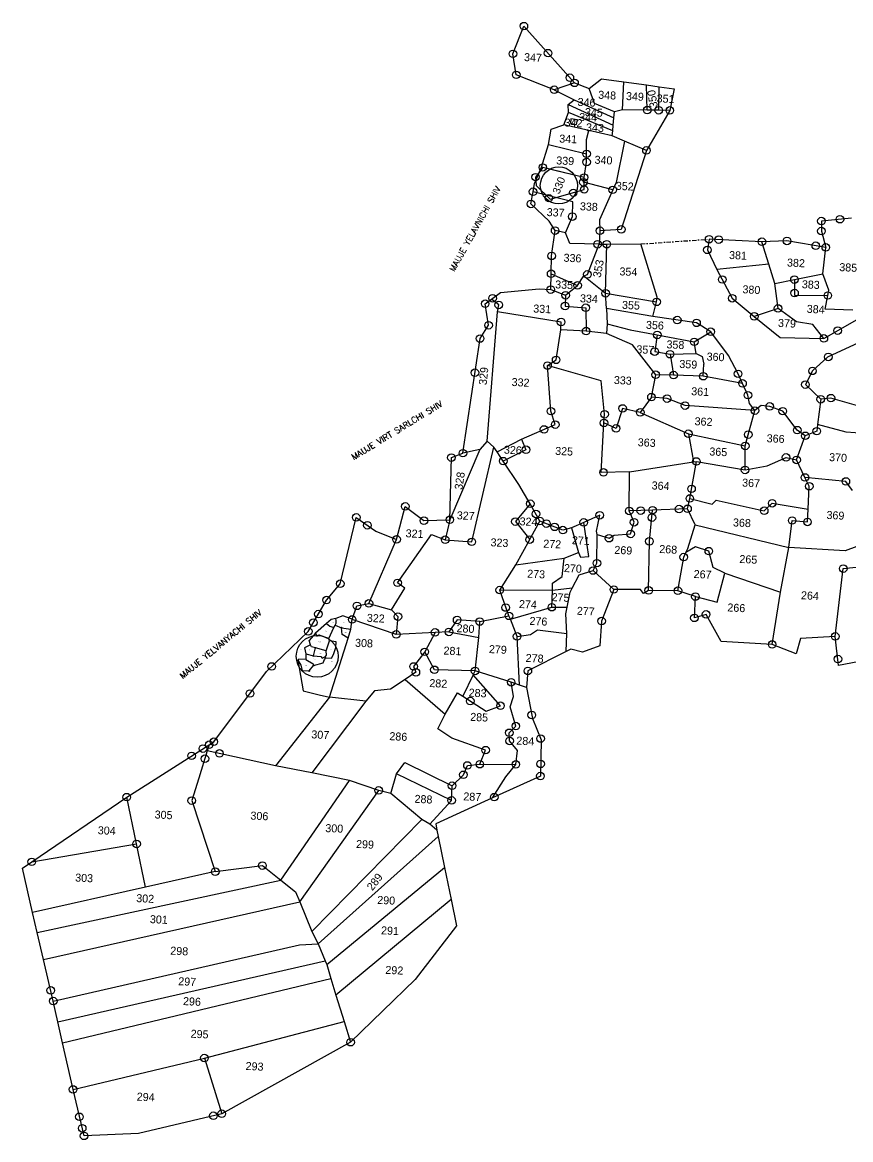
# Model space of a CAD drawing. Header units: metres. Extents: x 279097 to 281627, y 2076079 to 2079019.
# Drawn here: x 279097 to 280075, y 2077430 to 2078750 of the extents above; entities that cross this region are included whole.
import ezdxf
from ezdxf.enums import TextEntityAlignment as Align

# ---------------------------------------------------------------- set-up
doc = ezdxf.new("R2010")
doc.units = ezdxf.units.M
doc.linetypes.add('DASHDOT', pattern=[1, 0.5, -0.25, 0, -0.25])
for name, color, linetype in [('OFF', 1, 'Continuous'), ('POLY_PARCEL', 6, 'Continuous'), ('POLY_WATER', 4, 'Continuous'), ('TEXT_MAPOUT', 7, 'Continuous'), ('TEXT_PARCEL', 7, 'Continuous'), ('V_BOUND_LINE', 7, 'Continuous'), ('V_BOUND_STREAM_LINE', 7, 'DASHDOT')]:
    doc.layers.add(name, color=color, linetype=linetype)
doc.styles.get("Standard").update_dxf_attribs({"font": 'simplex.shx'})
doc.styles.add('TEXT_MAP', font='')
doc.styles.get('TEXT_MAP').set_extended_font_data('Kruti Dev 050')

msp = doc.modelspace()

# ---------------------------------------------------------------- linework, layer by layer
for centre, radius in [((279689.1, 2078745.3), 4.47), ((279676.2, 2078712.6), 4.47), ((279717.6, 2078713.4), 4.47), ((279680.1, 2078687.8), 4.47), ((279743.4, 2078684.4), 4.47), ((279748.9, 2078678.3), 4.47), ((279724.9, 2078670.2), 4.47), ((279834.7, 2078646.1), 4.47), ((279848.3, 2078645.9), 4.47), ((279861.4, 2078645.8), 4.47), ((279833.8, 2078598.5), 4.47), ((279763.1, 2078594.5), 4.47), ((279763.1, 2078584.8), 4.47), ((279711.5, 2078578.5), 4.29), ((279702.8, 2078567.1), 4.29), ((279759.3, 2078560.9), 4.47), ((279760.3, 2078566.7), 4.29), ((279699.9, 2078549.8), 4.47), ((279747.4, 2078548.6), 4.29), ((279760.4, 2078552.4), 4.29), ((279794, 2078552), 4.47), ((279697.4, 2078535.3), 4.47), ((279718.7, 2078542.1), 4.29), ((279746.3, 2078520.4), 4.47), ((280062.2, 2078517.3), 4.47), ((279726, 2078503.9), 4.47), ((279778.8, 2078503.7), 4.47), ((279804.1, 2078505.3), 4.47), ((280040.3, 2078515.1), 4.47), ((280040.3, 2078503.3), 4.47), ((279907.8, 2078493.7), 4.47), ((279919.1, 2078493.2), 4.47), ((279970.1, 2078490.7), 4.47), ((279999.7, 2078491.6), 4.47), ((279776.1, 2078487.7), 4.47), ((279787, 2078487.8), 4.47), ((279905.8, 2078481.1), 4.47), ((280033.7, 2078486), 4.47), ((280045.5, 2078484), 4.47), ((279721.9, 2078474), 4.47), ((279721.3, 2078452.9), 4.47), ((279764.1, 2078452.1), 4.47), ((279752.5, 2078439.1), 4.47), ((279923.3, 2078446.1), 4.47), ((280008.5, 2078446), 4.47), ((279652.2, 2078423.9), 4.47), ((279720.8, 2078434.2), 4.47), ((279738.3, 2078427.5), 4.47), ((279785.6, 2078429.8), 4.47), ((279935, 2078423.9), 4.47), ((280008.6, 2078430.1), 4.47), ((280047.9, 2078427.2), 4.47), ((279643.4, 2078417.5), 4.47), ((279659.4, 2078416.1), 4.47), ((279737.7, 2078414.8), 4.47), ((279762.2, 2078412.7), 4.47), ((279845.8, 2078419.7), 4.47), ((279989.2, 2078411.9), 4.47), ((279870.2, 2078398.2), 4.47), ((279961.1, 2078402.6), 4.47), ((279647.4, 2078392.1), 4.47), ((279733, 2078395.9), 4.47), ((279762.6, 2078385.2), 4.47), ((279892.9, 2078394.9), 4.47), ((279909.7, 2078384.4), 4.47), ((280059.6, 2078385.8), 4.47), ((279637.4, 2078376.4), 4.47), ((279846.6, 2078380.6), 4.47), ((279890.3, 2078372.5), 4.47), ((280043.2, 2078376.5), 4.47), ((279843.5, 2078360.9), 4.47), ((279861.6, 2078357.9), 4.47), ((279727.2, 2078351.2), 4.47), ((280048.5, 2078354.7), 4.47), ((279631.3, 2078336), 4.47), ((279717, 2078344.4), 4.47), ((279844.7, 2078333.7), 4.47), ((279865.8, 2078333.3), 4.47), ((279900.8, 2078331.9), 4.47), ((279942, 2078334.7), 4.47), ((280029.8, 2078338.2), 4.47), ((279947.2, 2078323.4), 4.47), ((280021.4, 2078322), 4.47), ((279839.7, 2078307.2), 4.47), ((279858.2, 2078305.4), 4.47), ((279953.6, 2078309.5), 4.47), ((280051.5, 2078306), 4.47), ((279805.7, 2078293.8), 4.47), ((279879.4, 2078297.2), 4.47), ((279979.4, 2078296.3), 4.47), ((280039.5, 2078304.6), 4.47), ((279721, 2078290.6), 4.47), ((279784.4, 2078286.9), 4.47), ((279826.5, 2078289.2), 4.47), ((279961.8, 2078291.3), 4.47), ((279994.7, 2078290.6), 4.47), ((279712.9, 2078269), 4.47), ((279726.1, 2078274.7), 4.47), ((279783.6, 2078276.7), 4.47), ((279797.9, 2078270.2), 4.47), ((280011.8, 2078268.2), 4.47), ((280034.8, 2078267), 4.47), ((279883.3, 2078264), 4.47), ((279954, 2078262.9), 4.47), ((280021.3, 2078261.5), 4.47), ((279617.1, 2078241), 4.47), ((279691.6, 2078245.1), 4.47), ((279950.4, 2078249.6), 4.47), ((279603.6, 2078235.8), 4.47), ((279664.8, 2078231.6), 4.47), ((279892.7, 2078231.2), 4.47), ((279998.6, 2078236), 4.47), ((280011, 2078233), 4.47), ((279783.1, 2078218.3), 4.47), ((279950.2, 2078221.2), 4.47), ((280020.9, 2078212.3), 4.47), ((280026, 2078202), 4.47), ((280069.2, 2078207.6), 4.47), ((279885, 2078187.5), 4.47), ((279887, 2078198.9), 4.47), ((279549.1, 2078178.1), 4.47), ((279696.7, 2078181.3), 4.47), ((279827, 2078173.2), 4.47), ((279841.1, 2078173.7), 4.47), ((279872.3, 2078175), 4.47), ((279882.3, 2078175.3), 4.47), ((279982.2, 2078181.9), 4.47), ((279491.2, 2078165.2), 4.47), ((279571.1, 2078161.3), 4.47), ((279601.7, 2078162.4), 4.47), ((279679.1, 2078160.2), 4.47), ((279703.3, 2078169.2), 4.47), ((279707.9, 2078160.9), 4.47), ((279778.7, 2078167.7), 4.47), ((279813.5, 2078172.8), 4.47), ((279840.2, 2078164.9), 4.47), ((279972.8, 2078173), 4.47), ((280005.8, 2078161.5), 4.47), ((279504.4, 2078155.9), 4.47), ((279715.7, 2078157.8), 4.47), ((279725.4, 2078154), 4.47), ((279735.1, 2078150.2), 4.47), ((279759.7, 2078159.2), 4.47), ((279819.2, 2078159.4), 4.47), ((280023.9, 2078159.8), 4.47), ((279538.9, 2078139.2), 4.47), ((279596.2, 2078138.8), 4.47), ((279627.5, 2078136.3), 4.47), ((279696, 2078139), 4.47), ((279789.6, 2078140.6), 4.47), ((279815.1, 2078145.6), 4.47), ((279837.3, 2078136.9), 4.47), ((279907.4, 2078125.3), 4.47), ((279775.4, 2078111.1), 4.47), ((279877.8, 2078118.3), 4.47), ((279770.8, 2078102.4), 4.47), ((280066.1, 2078104.7), 4.47), ((279472.4, 2078086.8), 4.47), ((279540, 2078087.9), 4.47), ((279660.6, 2078079.3), 4.47), ((279795.3, 2078080), 4.47), ((279836.4, 2078078.9), 4.47), ((279870.9, 2078078.5), 4.47), ((279891.6, 2078071.7), 4.47), ((279456.1, 2078067.5), 4.47), ((279492.1, 2078060.7), 4.47), ((279506.2, 2078063.6), 4.47), ((279667.6, 2078058.7), 4.47), ((279722.1, 2078059.1), 4.47), ((279446.5, 2078051), 4.47), ((279486.4, 2078044.6), 4.47), ((279540.4, 2078048), 4.47), ((279610.3, 2078044), 4.47), ((279637, 2078042.2), 4.47), ((279671.5, 2078048.9), 4.47), ((279780.8, 2078042.7), 4.47), ((279890.4, 2078046.5), 4.47), ((279904.1, 2078050.6), 4.47), ((279434.6, 2078030.5), 4.47), ((279440.6, 2078040.9), 4.47), ((279473.7, 2078034.9), 0.468), ((279584.2, 2078029.3), 4.47), ((279600.6, 2078029.9), 4.47), ((279443.3, 2078028.3), 0.468), ((279444.9, 2078025.3), 0.468), ((279447.5, 2078026.1), 0.468), ((279538.4, 2078027), 4.47), ((279681, 2078024.6), 4.47), ((279982.2, 2078015.1), 4.47), ((280056.7, 2078024.6), 4.47), ((279443.1, 2078011.2), 0.468), ((279572.1, 2078006.4), 4.47), ((279391.5, 2077989.1), 4.47), ((279440.6, 2078001.5), 0.468), ((279558.9, 2077989.1), 4.47), ((280059.8, 2077997.9), 4.47), ((279427.2, 2077984.3), 0.468), ((279435.6, 2077983.8), 0.468), ((279440.9, 2077990.3), 0.468), ((279561.6, 2077982.2), 4.47), ((279583.5, 2077985.2), 4.47), ((279631.5, 2077983.8), 4.47), ((279693.8, 2077983.9), 4.47), ((279674.1, 2077970.4), 4.47), ((279365.8, 2077957.2), 4.47), ((279625.8, 2077948.3), 4.47), ((279661.5, 2077942.7), 4.47), ((279698.4, 2077931.8), 4.47), ((279671.9, 2077910.8), 4.47), ((279679.6, 2077918.7), 4.47), ((279317.6, 2077896.7), 4.47), ((279323.1, 2077900.2), 4.47), ((279672.3, 2077901.2), 4.47), ((279708.8, 2077904), 4.47), ((279296.9, 2077883.6), 4.47), ((279310.3, 2077892.1), 4.47), ((279329.8, 2077886.4), 4.47), ((279643.9, 2077890.3), 4.47), ((279312.6, 2077880.2), 4.47), ((279622.5, 2077872.2), 4.47), ((279637.1, 2077873.7), 4.47), ((279679.6, 2077873.5), 4.47), ((279708.9, 2077874.1), 4.47), ((279617.7, 2077861.2), 4.47), ((279708.6, 2077859.7), 4.47), ((279604.3, 2077848.3), 4.47), ((279220.3, 2077834.8), 4.47), ((279297, 2077830.7), 4.47), ((279517.8, 2077842.8), 4.47), ((279603.8, 2077831), 4.47), ((279654.1, 2077834.8), 4.47), ((279231.9, 2077779.6), 4.47), ((279108.1, 2077758.4), 4.47), ((279380.4, 2077753.9), 4.47), ((279324.8, 2077746.8), 4.47), ((279130.6, 2077606.6), 4.47), ((279133.6, 2077594), 4.47), ((279484.6, 2077545.4), 4.47), ((279312, 2077526.7), 4.47), ((279157, 2077489.6), 4.47), ((279332.4, 2077460.9), 4.47), ((279164.4, 2077457.3), 4.47), ((279322.6, 2077458.6), 4.47), ((279167.7, 2077443.8), 4.47), ((279169.9, 2077434.8), 4.47)]:
    msp.add_circle(centre, radius)
at = {"ltscale": 10}
for centre, radius in [((279730.4, 2078557.2), 21.9), ((279445.1, 2078001.1), 24.7)]:
    msp.add_circle(centre, radius, dxfattribs=at)
at = {"layer": 'OFF'}
msp.add_line((279601.7, 2078162.4), (279596.2, 2078138.8), dxfattribs=at)
at = {"layer": 'POLY_PARCEL'}
for p, q in [((279805.5, 2078646.3), (279807.1, 2078679.5)), ((279748.9, 2078678.3), (279724.9, 2078670.2)), ((279724.9, 2078670.2), (279724.9, 2078670.2)), ((279748.9, 2078678.3), (279748.9, 2078678.3)), ((279772.4, 2078653.9), (279766, 2078671.8)), ((279834.7, 2078646.1), (279833.7, 2078675.8)), ((279848.3, 2078645.9), (279848.8, 2078673.8)), ((279741.4, 2078652.9), (279794.6, 2078628.2)), ((279748.5, 2078658.4), (279795.4, 2078637)), ((279796.1, 2078644.2), (279772.4, 2078653.9)), ((279794, 2078621.8), (279741.6, 2078643.3)), ((279795.4, 2078637), (279796.1, 2078644.2)), ((279805.5, 2078646.3), (279796.1, 2078644.2)), ((279834.7, 2078646.1), (279805.5, 2078646.3)), ((279848.3, 2078645.9), (279834.7, 2078646.1)), ((279861.4, 2078645.8), (279848.3, 2078645.9)), ((279765.8, 2078622.1), (279736.1, 2078628.7)), ((279744.7, 2078635.9), (279744, 2078630.8)), ((279744, 2078630.8), (279751.1, 2078629.2)), ((279752.4, 2078634.5), (279744.7, 2078635.9)), ((279751.1, 2078629.2), (279752.4, 2078634.5)), ((279794, 2078621.8), (279794.6, 2078628.2)), ((279794.6, 2078628.2), (279795.4, 2078637)), ((279763.1, 2078611.5), (279765.8, 2078622.1)), ((279793.4, 2078615.9), (279765.8, 2078622.1)), ((279793.4, 2078615.9), (279794, 2078621.8)), ((279808, 2078609.6), (279793.4, 2078615.9)), ((279718.3, 2078605.5), (279763.1, 2078594.5)), ((279763.1, 2078594.5), (279763.1, 2078611.5)), ((279808, 2078609.6), (279797.9, 2078560.7)), ((279833.8, 2078598.5), (279808, 2078609.6)), ((279763.1, 2078584.8), (279763.1, 2078594.5)), ((279711.5, 2078578.5), (279702.8, 2078567.1)), ((279760.3, 2078566.7), (279710, 2078578.8)), ((279727.3, 2078574.4), (279711.5, 2078578.5)), ((279760.3, 2078566.7), (279727.3, 2078574.4)), ((279760.3, 2078566.7), (279763.1, 2078584.8)), ((279702.8, 2078567.1), (279703.7, 2078557.2)), ((279759.3, 2078560.9), (279760.3, 2078566.7)), ((279794, 2078552), (279759.3, 2078560.9)), ((279760.4, 2078552.4), (279760.3, 2078566.7)), ((279797.9, 2078560.7), (279794, 2078552)), ((279746.7, 2078537.8), (279699.9, 2078549.8)), ((279703.7, 2078557.2), (279720, 2078540.8)), ((279720, 2078540.8), (279760.4, 2078552.4)), ((279794, 2078552), (279778.3, 2078516.4)), ((279746.3, 2078520.4), (279746.7, 2078537.8)), ((279738.2, 2078501.3), (279746.3, 2078520.4)), ((279778.3, 2078516.4), (279778.8, 2078503.7)), ((279738.2, 2078501.3), (279726, 2078503.9)), ((279743.5, 2078488.8), (279738.2, 2078501.3)), ((279778, 2078487.7), (279743.5, 2078488.8)), ((279764.1, 2078452.1), (279778, 2078487.7)), ((279785.6, 2078429.8), (279787, 2078487.8)), ((279978.3, 2078464.1), (279970.1, 2078490.7)), ((280042.1, 2078452.8), (280045.5, 2078484)), ((279978.3, 2078464.1), (279917, 2078458.1)), ((279985.4, 2078441.3), (279978.3, 2078464.1)), ((279721.3, 2078452.9), (279752.5, 2078439.1)), ((279752.5, 2078439.1), (279759.8, 2078450.3)), ((279759.8, 2078450.3), (279764.1, 2078452.1)), ((279759.8, 2078450.3), (279785.6, 2078429.8)), ((279985.4, 2078441.3), (280008.5, 2078446)), ((280008.5, 2078446), (280042.1, 2078452.8)), ((280008.5, 2078446), (280008.6, 2078427.5)), ((280049.1, 2078433.4), (280042.1, 2078452.8)), ((279720.8, 2078434.2), (279738.3, 2078427.5)), ((279738.3, 2078427.5), (279752.5, 2078439.1)), ((279785.6, 2078429.8), (279845.8, 2078419.7)), ((279786.7, 2078412), (279785.6, 2078429.8)), ((279989.2, 2078411.9), (279985.4, 2078441.3)), ((280047.9, 2078427.2), (280049.1, 2078433.4)), ((279659.4, 2078416.1), (279650.7, 2078422.8)), ((279658, 2078407.9), (279659.4, 2078416.1)), ((279738.3, 2078427.5), (279737.7, 2078414.8)), ((280008.6, 2078427.5), (280047.9, 2078427.2)), ((280044.8, 2078411), (280047.9, 2078427.2)), ((279645.7, 2078255.2), (279658, 2078407.9)), ((279733, 2078395.9), (279658, 2078407.9)), ((279737.7, 2078414.8), (279762.2, 2078412.7)), ((279762.2, 2078412.7), (279762.6, 2078385.2)), ((279786.7, 2078412), (279787.3, 2078393.8)), ((279841.2, 2078402.4), (279786.7, 2078412)), ((279989.2, 2078411.9), (279961.1, 2078402.6)), ((280011.1, 2078396.3), (279989.2, 2078411.9)), ((280077.4, 2078409.9), (280044.8, 2078411)), ((279732.6, 2078386.5), (279733, 2078395.9)), ((279787.3, 2078393.8), (279786.6, 2078382.3)), ((279787.3, 2078393.8), (279814.5, 2078386.5)), ((280030.2, 2078393), (280011.1, 2078396.3)), ((280043.2, 2078376.5), (280030.2, 2078393)), ((279727.2, 2078351.2), (279732.6, 2078386.5)), ((279762.6, 2078385.2), (279732.6, 2078386.5)), ((279786.6, 2078382.3), (279762.6, 2078385.2)), ((279817.3, 2078368.9), (279786.6, 2078382.3)), ((279814.5, 2078386.5), (279846.6, 2078380.6)), ((279846.6, 2078380.6), (279843.5, 2078360.9)), ((279846.6, 2078380.6), (279890.3, 2078372.5)), ((279890.3, 2078372.5), (279909.7, 2078384.4)), ((279844.7, 2078333.7), (279817.3, 2078368.9)), ((279892.6, 2078358.9), (279890.3, 2078372.5)), ((279717, 2078344.4), (279727.2, 2078351.2)), ((279843.5, 2078360.9), (279861.6, 2078357.9)), ((279861.6, 2078357.9), (279892.6, 2078358.9)), ((279861.6, 2078357.9), (279865.8, 2078333.3)), ((279892.6, 2078358.9), (279899.6, 2078355.2)), ((279899.6, 2078355.2), (279901.7, 2078346.2)), ((279721, 2078290.6), (279717, 2078344.4)), ((279780.3, 2078326.4), (279717, 2078344.4)), ((279900.8, 2078331.9), (279901.7, 2078346.2)), ((279784.4, 2078286.9), (279780.3, 2078326.4)), ((279839.7, 2078307.2), (279844.7, 2078333.7)), ((279865.8, 2078333.3), (279844.7, 2078333.7)), ((279900.8, 2078331.9), (279865.8, 2078333.3)), ((279947.2, 2078323.4), (279900.8, 2078331.9)), ((279839.7, 2078307.2), (279826.5, 2078289.2)), ((279858.2, 2078305.4), (279839.7, 2078307.2)), ((279879.4, 2078297.2), (279858.2, 2078305.4)), ((279961.8, 2078291.3), (279879.4, 2078297.2)), ((280051.5, 2078306), (280039.5, 2078304.6)), ((280084.5, 2078296.4), (280051.5, 2078306)), ((279726.1, 2078274.7), (279721, 2078290.6)), ((279783.6, 2078276.7), (279784.4, 2078286.9)), ((279805.7, 2078293.8), (279797.9, 2078270.2)), ((279826.5, 2078289.2), (279805.7, 2078293.8)), ((279826.5, 2078289.2), (279883.3, 2078264)), ((279950.4, 2078249.6), (279961.8, 2078291.3)), ((279686.3, 2078257.6), (279726.1, 2078274.7)), ((279780.5, 2078218.2), (279783.6, 2078276.7)), ((279797.9, 2078270.2), (279783.6, 2078276.7)), ((280069.5, 2078266), (280035.8, 2078274.8)), ((279657.5, 2078242.6), (279686.3, 2078257.6)), ((279686.3, 2078257.6), (279691.6, 2078245.1)), ((279883.3, 2078264), (279950.4, 2078249.6)), ((279883.3, 2078264), (279889.3, 2078230.7)), ((280011, 2078233), (280021.3, 2078261.5)), ((280101.6, 2078263.6), (280069.5, 2078266)), ((279637.1, 2078245.3), (279601.7, 2078162.4)), ((279637.1, 2078245.3), (279617.1, 2078241)), ((279627.5, 2078136.3), (279653.8, 2078248.2)), ((279645.7, 2078255.2), (279637.1, 2078245.3)), ((279653.8, 2078248.2), (279645.7, 2078255.2)), ((279657.5, 2078242.6), (279653.8, 2078248.2)), ((279691.6, 2078245.1), (279664.8, 2078231.6)), ((279950.2, 2078221.2), (279950.4, 2078249.6)), ((279664.8, 2078231.6), (279657.5, 2078242.6)), ((279683.1, 2078204), (279664.8, 2078231.6)), ((279813.7, 2078218.9), (279889.3, 2078230.7)), ((279885, 2078187.5), (279892.7, 2078231.2)), ((279889.3, 2078230.7), (279892.7, 2078231.2)), ((279892.7, 2078231.2), (279950.2, 2078221.2)), ((279976.3, 2078226), (279998.6, 2078236)), ((279998.6, 2078236), (280011, 2078233)), ((280020.9, 2078212.3), (280011, 2078233)), ((279813.7, 2078218.9), (279780.5, 2078218.2)), ((279813.5, 2078172.8), (279813.7, 2078218.9)), ((279950.2, 2078221.2), (279976.3, 2078226)), ((279696.7, 2078181.3), (279683.1, 2078204)), ((280069.2, 2078207.6), (280020.9, 2078212.3)), ((280026, 2078202), (280020.9, 2078212.3)), ((280076.9, 2078196.9), (280069.2, 2078207.6)), ((280024.7, 2078174.7), (280026, 2078202)), ((279696.7, 2078181.3), (279679.1, 2078160.2)), ((279707.9, 2078160.9), (279696.7, 2078181.3)), ((279882.3, 2078175.3), (279885, 2078187.5)), ((279885, 2078187.5), (279911.4, 2078180.7)), ((279911.4, 2078180.7), (279915.9, 2078185.6)), ((279915.9, 2078185.6), (279972.8, 2078173)), ((279972.8, 2078173), (279982.2, 2078181.9)), ((279982.2, 2078181.9), (280024.7, 2078174.7)), ((279778.7, 2078167.7), (279759.7, 2078159.2)), ((279774.9, 2078148.9), (279778.7, 2078167.7)), ((279841.1, 2078173.7), (279813.5, 2078172.8)), ((279819.2, 2078159.4), (279813.5, 2078172.8)), ((279837.3, 2078136.9), (279841.1, 2078173.7)), ((279882.3, 2078175.3), (279841.1, 2078173.7)), ((279891.3, 2078156.2), (279882.3, 2078175.3)), ((280023.9, 2078159.8), (280024.7, 2078174.7)), ((279679.1, 2078160.2), (279696, 2078139)), ((279697.4, 2078141.4), (279707.9, 2078160.9)), ((279735.1, 2078150.2), (279707.9, 2078160.9)), ((279745.5, 2078152.9), (279735.1, 2078150.2)), ((279759.7, 2078159.2), (279745.5, 2078152.9)), ((279745.5, 2078152.9), (279753.7, 2078123.9)), ((279765.9, 2078119), (279759.7, 2078159.2)), ((279815.1, 2078145.6), (279819.2, 2078159.4)), ((279882.5, 2078128.3), (279891.3, 2078156.2)), ((279891.3, 2078156.2), (280001.9, 2078129.7)), ((280001.9, 2078129.7), (280005.8, 2078161.5)), ((280005.8, 2078161.5), (280023.9, 2078159.8)), ((279506.2, 2078063.6), (279538.9, 2078139.2)), ((279540, 2078087.9), (279579.9, 2078145.1)), ((279579.9, 2078145.1), (279596.2, 2078138.8)), ((279596.2, 2078138.8), (279627.5, 2078136.3)), ((279679.5, 2078109), (279696, 2078139)), ((279696, 2078139), (279697.4, 2078141.4)), ((279775.7, 2078144.8), (279774.9, 2078148.9)), ((279775.4, 2078111.1), (279775.7, 2078144.8)), ((279775.7, 2078144.8), (279789.6, 2078140.6)), ((279789.6, 2078140.6), (279795.6, 2078144)), ((279795.6, 2078144), (279815.1, 2078145.6)), ((279836.4, 2078078.9), (279837.3, 2078136.9)), ((279891.6, 2078130.5), (279880.4, 2078123.8)), ((279880.4, 2078123.8), (279882.5, 2078128.3)), ((279907.4, 2078125.3), (279891.6, 2078130.5)), ((279912.6, 2078106), (279907.4, 2078125.3)), ((279991.9, 2078076.7), (280001.9, 2078129.7)), ((280068.5, 2078125.5), (280001.9, 2078129.7)), ((280096, 2078135.8), (280068.5, 2078125.5)), ((279679.5, 2078109), (279736.8, 2078117.1)), ((279734.2, 2078095.2), (279736.8, 2078117.1)), ((279736.8, 2078117.1), (279753.7, 2078123.9)), ((279753.7, 2078123.9), (279755.8, 2078118.1)), ((279755.8, 2078118.1), (279765.9, 2078119)), ((279870.9, 2078078.5), (279877.8, 2078118.3)), ((279877.8, 2078118.3), (279880.4, 2078123.8)), ((279660.6, 2078079.3), (279679.5, 2078109)), ((279754.5, 2078097.5), (279770.8, 2078102.4)), ((279770.8, 2078102.4), (279775.4, 2078111.1)), ((279795.3, 2078080), (279770.8, 2078102.4)), ((279926.3, 2078099.2), (279912.6, 2078106)), ((279917.2, 2078065.1), (279926.3, 2078099.2)), ((279926.3, 2078099.2), (279991.9, 2078076.7)), ((280056.7, 2078024.6), (280066.1, 2078104.7)), ((280066.1, 2078104.7), (280100.3, 2078108.5)), ((279548.6, 2078081.4), (279540, 2078087.9)), ((279722.7, 2078078.8), (279723, 2078087.3)), ((279723, 2078087.3), (279734.2, 2078095.2)), ((279746.1, 2078081.7), (279754.5, 2078097.5)), ((279533, 2078056.1), (279548.6, 2078081.4)), ((279722.7, 2078078.8), (279660.6, 2078079.3)), ((279671.5, 2078048.9), (279660.6, 2078079.3)), ((279722.1, 2078059.1), (279722.7, 2078078.8)), ((279746.1, 2078081.7), (279722.7, 2078078.8)), ((279740.1, 2078059.3), (279743.6, 2078076.9)), ((279743.6, 2078076.9), (279746.1, 2078081.7)), ((279982.2, 2078015.1), (279991.9, 2078076.7)), ((279486.4, 2078044.6), (279492.1, 2078060.7)), ((279492.1, 2078060.7), (279506.2, 2078063.6)), ((279506.2, 2078063.6), (279533, 2078056.1)), ((279673.2, 2078045.1), (279722.1, 2078059.1)), ((279722.1, 2078059.1), (279740.1, 2078059.3)), ((279738.6, 2078051.3), (279740.1, 2078059.3)), ((279891.6, 2078071.7), (279917.2, 2078065.1)), ((279467.1, 2078045.7), (279461.6, 2078044.4)), ((279475.5, 2078048.8), (279467.1, 2078045.7)), ((279467.5, 2078043.4), (279467.1, 2078045.7)), ((279486.4, 2078044.8), (279475.5, 2078048.8)), ((279533, 2078056.1), (279540.4, 2078048)), ((279540.4, 2078048), (279538.4, 2078027)), ((279637, 2078042.2), (279671.5, 2078048.9)), ((279673.2, 2078045.1), (279671.5, 2078048.9)), ((279739.9, 2078028.2), (279738.6, 2078051.3)), ((279456.3, 2078039.7), (279443.3, 2078028.3)), ((279461.6, 2078044.4), (279456.3, 2078039.7)), ((279456.3, 2078039.7), (279460.2, 2078036.6)), ((279458.8, 2078022.2), (279464.8, 2078035.2)), ((279460.2, 2078036.6), (279464.8, 2078035.2)), ((279464.8, 2078035.2), (279466.3, 2078037.9)), ((279466.3, 2078037.9), (279467.5, 2078040.1)), ((279466.3, 2078037.9), (279473.7, 2078034.9)), ((279467.5, 2078040.1), (279467.5, 2078043.4)), ((279473.7, 2078034.9), (279484.9, 2078033.1)), ((279474.7, 2078026.7), (279473.7, 2078034.9)), ((279481.8, 2078022.6), (279484.9, 2078033.1)), ((279484.9, 2078033.1), (279486.4, 2078044.8)), ((279538.4, 2078027), (279486.4, 2078044.6)), ((279610.3, 2078044), (279600.6, 2078029.9)), ((279637, 2078042.2), (279610.3, 2078044)), ((279635.9, 2078023.4), (279637, 2078042.2)), ((279681, 2078024.6), (279673.2, 2078045.1)), ((279443.3, 2078028.3), (279435.7, 2078019.7)), ((279437.3, 2078014.6), (279435.7, 2078019.7)), ((279444.9, 2078025.3), (279443.3, 2078028.3)), ((279447.5, 2078026.1), (279444.9, 2078025.3)), ((279458.8, 2078022.2), (279447.5, 2078026.1)), ((279455.9, 2078007.5), (279459.6, 2078019.5)), ((279459.6, 2078019.5), (279458.8, 2078022.2)), ((279467.5, 2078018.3), (279459.6, 2078019.5)), ((279459.8, 2077952.8), (279481.8, 2078022.6)), ((279481.8, 2078022.6), (279474.7, 2078026.7)), ((279584.2, 2078029.3), (279538.4, 2078027)), ((279584.2, 2078029.3), (279572.1, 2078006.4)), ((279600.6, 2078029.9), (279584.2, 2078029.3)), ((279600.6, 2078029.9), (279635.9, 2078023.4)), ((279631.5, 2077983.8), (279635.9, 2078023.4)), ((279681, 2078024.6), (279696.8, 2078026.9)), ((279684, 2077967), (279681, 2078024.6)), ((279696.8, 2078026.9), (279705.1, 2078032.3)), ((279705.1, 2078032.3), (279739.9, 2078028.2)), ((279739.2, 2078006.7), (279739.9, 2078028.2)), ((279437.3, 2078014.6), (279430.1, 2078011)), ((279430.1, 2078011), (279431.6, 2078004)), ((279438.5, 2078012.5), (279437.3, 2078014.6)), ((279443.1, 2078011.2), (279438.5, 2078012.5)), ((279440.6, 2078001.5), (279443.1, 2078011.2)), ((279455.9, 2078007.5), (279443.1, 2078011.2)), ((279456.2, 2078002.5), (279455.9, 2078007.5)), ((279464.5, 2078003.3), (279467.2, 2078011.4)), ((279467.2, 2078011.4), (279467.5, 2078018.3)), ((279572.1, 2078006.4), (279558.9, 2077989.1)), ((279583.5, 2077985.2), (279572.1, 2078006.4)), ((279423.3, 2077997.7), (279422.2, 2077996.5)), ((279422.2, 2077996.5), (279428.5, 2077960.4)), ((279422.2, 2077996.5), (279426, 2077990.7)), ((279431.6, 2077997.5), (279423.3, 2077997.7)), ((279431.6, 2078004), (279440.6, 2078001.5)), ((279431.6, 2078004), (279431.6, 2077997.5)), ((279431.6, 2077997.5), (279440.3, 2077992.1)), ((279440.6, 2078001.5), (279449.6, 2078000.7)), ((279440.9, 2077990.3), (279452, 2077993.6)), ((279449.6, 2078000.7), (279451, 2077998.8)), ((279451, 2077998.8), (279455, 2078001)), ((279452, 2077993.6), (279453.6, 2077997.5)), ((279453.6, 2077997.5), (279455.4, 2077999.5)), ((279455, 2078001), (279456.2, 2078002.5)), ((279455.4, 2077999.5), (279455, 2078001)), ((279455.4, 2077999.5), (279462.1, 2077999.1)), ((279462.1, 2077999.1), (279464.5, 2078003.3)), ((279426, 2077990.7), (279427.2, 2077984.3)), ((279427.2, 2077984.3), (279435.6, 2077983.8)), ((279435.6, 2077983.8), (279440.9, 2077990.3)), ((279440.3, 2077992.1), (279440.9, 2077990.3)), ((279561.6, 2077982.2), (279549.1, 2077973.8)), ((279558.9, 2077989.1), (279561.6, 2077982.2)), ((279631.5, 2077983.8), (279583.5, 2077985.2)), ((279629.4, 2077979.3), (279631.5, 2077983.8)), ((279674.1, 2077970.4), (279631.5, 2077983.8)), ((279549.1, 2077973.8), (279531.5, 2077962.5)), ((279549.1, 2077973.8), (279596.3, 2077932.8)), ((279629.4, 2077979.3), (279617.1, 2077954)), ((279661.5, 2077942.7), (279629.4, 2077979.3)), ((279676.7, 2077953.5), (279674.1, 2077970.4)), ((279684, 2077967), (279674.1, 2077970.4)), ((279692.3, 2077964.2), (279684, 2077967)), ((279428.5, 2077960.4), (279447.5, 2077955.6)), ((279447.5, 2077955.6), (279459.8, 2077952.8)), ((279512.7, 2077960.2), (279502.5, 2077948)), ((279531.5, 2077962.5), (279512.7, 2077960.2)), ((279596.3, 2077932.8), (279610.7, 2077958.1)), ((279610.7, 2077958.1), (279617.1, 2077954)), ((279617.1, 2077954), (279644.4, 2077936.3)), ((279672.9, 2077941.4), (279676.7, 2077953.5)), ((279459.8, 2077952.8), (279395.8, 2077871.9)), ((279502.5, 2077948), (279438.8, 2077863.5)), ((279502.5, 2077948), (279459.8, 2077952.8)), ((279644.4, 2077936.3), (279661.5, 2077942.7)), ((279679.6, 2077918.7), (279672.9, 2077941.4)), ((279587.6, 2077915.4), (279596.3, 2077932.8)), ((279604, 2077904.6), (279587.6, 2077915.4)), ((279671.9, 2077910.8), (279679.6, 2077918.7)), ((279643.9, 2077890.3), (279604, 2077904.6)), ((279672.3, 2077901.2), (279671.9, 2077910.8)), ((279681.7, 2077890), (279672.3, 2077901.2)), ((279315.4, 2077889.6), (279305.6, 2077857.2)), ((279317.6, 2077896.7), (279315.4, 2077889.6)), ((279395.8, 2077871.9), (279315.4, 2077889.6)), ((279637.1, 2077873.7), (279643.9, 2077890.3)), ((279679.6, 2077873.5), (279681.7, 2077890)), ((279538.8, 2077862.2), (279548.5, 2077875.9)), ((279548.5, 2077875.9), (279604.3, 2077848.3)), ((279438.8, 2077863.5), (279395.8, 2077871.9)), ((279483.2, 2077854.3), (279438.8, 2077863.5)), ((279531.9, 2077839), (279538.8, 2077862.2)), ((279603.8, 2077831), (279538.8, 2077862.2)), ((279604.3, 2077848.3), (279617.7, 2077861.2)), ((279617.7, 2077861.2), (279622.5, 2077872.2)), ((279622.5, 2077872.2), (279637.1, 2077873.7)), ((279637.1, 2077873.7), (279679.6, 2077873.5)), ((279667.9, 2077858.6), (279679.6, 2077873.5)), ((279305.6, 2077857.2), (279297, 2077830.7)), ((279402.2, 2077736.6), (279483.2, 2077854.3)), ((279517.8, 2077842.8), (279483.2, 2077854.3)), ((279603.8, 2077831), (279604.3, 2077848.3)), ((279652.1, 2077833.9), (279667.9, 2077858.6)), ((279231.9, 2077779.6), (279220.3, 2077834.8)), ((279424.6, 2077711.3), (279517.8, 2077842.8)), ((279531.9, 2077839), (279517.8, 2077842.8)), ((279568.5, 2077808.5), (279531.9, 2077839)), ((279531.9, 2077839), (279531.9, 2077839)), ((279297, 2077830.7), (279324.8, 2077746.8)), ((279577.9, 2077802.9), (279603.8, 2077831)), ((279438.7, 2077676), (279568.5, 2077808.5)), ((279577.9, 2077802.9), (279568.5, 2077808.5)), ((279586.4, 2077796), (279577.9, 2077802.9)), ((279446.4, 2077661.5), (279588, 2077788.3)), ((279108.1, 2077758.4), (279231.9, 2077779.6)), ((279242.6, 2077728.3), (279231.9, 2077779.6)), ((279324.8, 2077746.8), (279242.6, 2077728.3)), ((279324.8, 2077746.8), (279380.4, 2077753.9)), ((279380.4, 2077753.9), (279402.2, 2077736.6)), ((279456.6, 2077637.3), (279595.5, 2077751.7)), ((279114.7, 2077675.1), (279402.2, 2077736.6)), ((279402.2, 2077736.6), (279419.5, 2077722.8)), ((279242.6, 2077728.3), (279109.2, 2077698.6)), ((279419.5, 2077722.8), (279424.6, 2077711.3)), ((279122.2, 2077642.9), (279424.6, 2077711.3)), ((279424.6, 2077711.3), (279438.7, 2077676)), ((279603.1, 2077714), (279467.1, 2077600.8)), ((279438.7, 2077676), (279446.4, 2077661.5)), ((279133.6, 2077594), (279424.4, 2077660.3)), ((279424.4, 2077660.3), (279446.4, 2077661.5)), ((279446.4, 2077661.5), (279446.4, 2077661.5)), ((279446.4, 2077661.5), (279454.4, 2077641.4)), ((279139, 2077569.5), (279454.4, 2077641.4)), ((279454.4, 2077641.4), (279456.6, 2077637.3)), ((279456.6, 2077637.3), (279461.4, 2077620.5)), ((279144.5, 2077544.7), (279461.4, 2077620.5)), ((279461.4, 2077620.5), (279467.1, 2077600.8)), ((279467.1, 2077600.8), (279476.9, 2077569.7)), ((279312, 2077526.7), (279476.9, 2077569.7)), ((279476.9, 2077569.7), (279484.6, 2077545.4)), ((279157, 2077489.6), (279312, 2077526.7)), ((279312, 2077526.7), (279332.4, 2077460.9))]:
    msp.add_line(p, q, dxfattribs=at)
at = {"layer": 'POLY_WATER'}
for p, q in [((279846.5, 2078425.2), (279827.3, 2078488.1)), ((279907.8, 2078493.7), (279905.8, 2078481.1)), ((279905.8, 2078481.1), (279917, 2078458.1)), ((279917, 2078458.1), (279935, 2078423.9)), ((279841.2, 2078402.4), (279845.8, 2078419.7)), ((279845.8, 2078419.7), (279846.5, 2078425.2)), ((279935, 2078423.9), (279961.1, 2078402.6)), ((279892.9, 2078394.9), (279841.2, 2078402.4)), ((279961.1, 2078402.6), (279991.6, 2078377.6)), ((279909.7, 2078384.4), (279892.9, 2078394.9)), ((280043.2, 2078376.5), (280085.1, 2078400.4)), ((279930.8, 2078356.2), (279909.7, 2078384.4)), ((279991.6, 2078377.6), (280043.2, 2078376.5)), ((280107.2, 2078382.1), (280047.6, 2078354.3)), ((279942, 2078334.7), (279930.8, 2078356.2)), ((280047.6, 2078354.3), (280029.8, 2078338.2)), ((280029.8, 2078338.2), (280021.4, 2078322)), ((279947.2, 2078323.4), (279942, 2078334.7)), ((279953.6, 2078309.5), (279947.2, 2078323.4)), ((280021.4, 2078322), (280039.5, 2078304.6)), ((279955.4, 2078299.8), (279953.6, 2078309.5)), ((279961.8, 2078291.3), (279955.4, 2078299.8)), ((279969.4, 2078297.3), (279961.8, 2078291.3)), ((279979.4, 2078296.3), (279969.4, 2078297.3)), ((279994.7, 2078290.6), (279979.4, 2078296.3)), ((280039.5, 2078304.6), (280035.8, 2078274.8)), ((280011.8, 2078268.2), (279994.7, 2078290.6)), ((280035.8, 2078274.8), (280034.8, 2078267)), ((280021.3, 2078261.5), (280011.8, 2078268.2)), ((280034.8, 2078267), (280021.3, 2078261.5))]:
    msp.add_line(p, q, dxfattribs=at)
at = {"layer": 'V_BOUND_LINE'}
for p, q in [((279676.2, 2078712.6), (279689.1, 2078745.3)), ((279689.1, 2078745.3), (279748.9, 2078678.3)), ((279680.1, 2078687.8), (279676.2, 2078712.6)), ((279724.9, 2078670.2), (279680.1, 2078687.8)), ((279766, 2078671.8), (279780.7, 2078683)), ((279780.7, 2078683), (279807.1, 2078679.5)), ((279807.1, 2078679.5), (279833.7, 2078675.8)), ((279724.9, 2078670.2), (279748.5, 2078658.4)), ((279748.9, 2078678.3), (279766, 2078671.8)), ((279833.7, 2078675.8), (279848.8, 2078673.8)), ((279848.8, 2078673.8), (279866.7, 2078671.3)), ((279866.7, 2078671.3), (279861.4, 2078645.8)), ((279741.4, 2078652.9), (279748.5, 2078658.4)), ((279741.6, 2078643.3), (279741.4, 2078652.9)), ((279736.1, 2078628.7), (279741.6, 2078643.3)), ((279861.4, 2078645.8), (279833.8, 2078598.5)), ((279721.4, 2078623.8), (279736.1, 2078628.7)), ((279718.3, 2078605.5), (279721.4, 2078623.8)), ((279710, 2078578.8), (279718.3, 2078605.5)), ((279833.8, 2078598.5), (279804.1, 2078505.3)), ((279701.6, 2078559.6), (279710, 2078578.8)), ((279697.4, 2078535.3), (279699.9, 2078549.8)), ((279699.9, 2078549.8), (279701.6, 2078559.6)), ((279719.1, 2078514.8), (279697.4, 2078535.3)), ((279726, 2078503.9), (279719.1, 2078514.8)), ((280076, 2078518.6), (280040.3, 2078515.1)), ((280040.3, 2078515.1), (280040.3, 2078503.3)), ((279721.9, 2078474), (279726, 2078503.9)), ((279778.8, 2078503.7), (279778, 2078487.7)), ((279804.1, 2078505.3), (279778.8, 2078503.7)), ((280040.3, 2078503.3), (280045.5, 2078484)), ((279778, 2078487.7), (279787, 2078487.8)), ((279787, 2078487.8), (279827.3, 2078488.1)), ((279970.1, 2078490.7), (279907.8, 2078493.7)), ((279999.7, 2078491.6), (279970.1, 2078490.7)), ((280045.5, 2078484), (279999.7, 2078491.6)), ((279721.3, 2078452.9), (279721.9, 2078474)), ((279720.8, 2078434.2), (279721.3, 2078452.9)), ((279650.7, 2078422.8), (279661.5, 2078430.6)), ((279661.5, 2078430.6), (279707.2, 2078434.9)), ((279707.2, 2078434.9), (279720.8, 2078434.2)), ((279643.4, 2078417.5), (279650.7, 2078422.8)), ((279647.4, 2078392.1), (279643.4, 2078417.5)), ((279637.4, 2078376.4), (279647.4, 2078392.1)), ((279617.1, 2078241), (279637.4, 2078376.4)), ((279601.7, 2078162.4), (279603.6, 2078235.8)), ((279603.6, 2078235.8), (279617.1, 2078241)), ((279538.9, 2078139.2), (279549.1, 2078178.1)), ((279549.1, 2078178.1), (279571.1, 2078161.3)), ((279472.4, 2078086.8), (279491.2, 2078165.2)), ((279491.2, 2078165.2), (279514.4, 2078148.8)), ((279571.1, 2078161.3), (279601.7, 2078162.4)), ((279514.4, 2078148.8), (279538.9, 2078139.2)), ((279456.1, 2078067.5), (279472.4, 2078086.8)), ((279795.3, 2078080), (279780.8, 2078042.7)), ((279826.8, 2078080.2), (279795.3, 2078080)), ((279830.5, 2078075.2), (279826.8, 2078080.2)), ((279836.4, 2078078.9), (279830.5, 2078075.2)), ((279870.9, 2078078.5), (279836.4, 2078078.9)), ((279891.6, 2078071.7), (279870.9, 2078078.5)), ((279434.6, 2078030.5), (279456.1, 2078067.5)), ((279890.4, 2078046.5), (279891.6, 2078071.7)), ((279904.1, 2078050.6), (279890.4, 2078046.5)), ((279922, 2078018.6), (279904.1, 2078050.6)), ((279780.8, 2078042.7), (279778.8, 2078013.4)), ((279385.4, 2077983.3), (279434.6, 2078030.5)), ((280015.8, 2078022.2), (280010.6, 2078004.1)), ((280056.7, 2078024.6), (280015.8, 2078022.2)), ((280060.6, 2077990.3), (280056.7, 2078024.6)), ((279739.2, 2078006.7), (279693.8, 2077983.9)), ((279744.5, 2078009.4), (279739.2, 2078006.7)), ((279758.4, 2078006.1), (279744.5, 2078009.4)), ((279778.8, 2078013.4), (279758.4, 2078006.1)), ((279982.2, 2078015.1), (279922, 2078018.6)), ((280010.6, 2078004.1), (279982.2, 2078015.1)), ((280083.2, 2077994.4), (280060.6, 2077990.3)), ((279323.1, 2077900.2), (279385.4, 2077983.3)), ((279693.8, 2077983.9), (279692.3, 2077964.2)), ((279692.3, 2077964.2), (279699.2, 2077927.5)), ((279699.2, 2077927.5), (279709.4, 2077902.6)), ((279709.4, 2077902.6), (279708.6, 2077859.7)), ((279220.3, 2077834.8), (279317.6, 2077896.7)), ((279317.6, 2077896.7), (279323.1, 2077900.2)), ((279708.6, 2077859.7), (279652.1, 2077833.9)), ((279108.1, 2077758.4), (279220.3, 2077834.8)), ((279652.1, 2077833.9), (279585, 2077803.1)), ((279585, 2077803.1), (279586.4, 2077796)), ((279586.4, 2077796), (279588, 2077788.3)), ((279588, 2077788.3), (279595.5, 2077751.7)), ((279097.1, 2077750.9), (279108.1, 2077758.4)), ((279109.2, 2077698.6), (279097.1, 2077750.9)), ((279595.5, 2077751.7), (279603.1, 2077714)), ((279603.1, 2077714), (279609.6, 2077682.9)), ((279114.7, 2077675.1), (279109.2, 2077698.6)), ((279609.6, 2077682.9), (279560.9, 2077619.5)), ((279122.2, 2077642.9), (279114.7, 2077675.1)), ((279133.6, 2077594), (279122.2, 2077642.9)), ((279560.9, 2077619.5), (279484.6, 2077545.4)), ((279139, 2077569.5), (279133.6, 2077594)), ((279144.5, 2077544.7), (279139, 2077569.5)), ((279157, 2077489.6), (279144.5, 2077544.7)), ((279484.6, 2077545.4), (279332.4, 2077460.9)), ((279169.9, 2077434.8), (279157, 2077489.6)), ((279332.4, 2077460.9), (279234.3, 2077437.6)), ((279234.3, 2077437.6), (279169.9, 2077434.8))]:
    msp.add_line(p, q, dxfattribs=at)
at = {"layer": 'V_BOUND_STREAM_LINE', "ltscale": 10}
msp.add_line((279827.3, 2078488.1), (279907.8, 2078493.7), dxfattribs=at)

# ---------------------------------------------------------------- texts
at = {"layer": 'TEXT_MAPOUT'}
for s, rotation, p in [('MAUJE YELAVNICHI SHIV', 60.9452, (279607, 2078454.7)), ('MAUJE VIRT SARLCHI SHIV', 31.4142, (279488.3, 2078232.6)), ('MAUJE YELVANYACHI SHIV', 39.3705, (279286.4, 2077974.3))]:
    msp.add_text(s, height=7.132, rotation=rotation, dxfattribs=at).set_placement(p)
at = {"layer": 'TEXT_PARCEL', "style": 'TEXT_MAP'}
for s, height, rotation, p in [('347', 9.45, 357.1698, (279699.9, 2078708.3)), ('348', 9.45, 357.1698, (279787.4, 2078663.8)), ('349', 9.45, 357.1698, (279820.2, 2078662.3)), ('350', 9.45, 99.5028, (279840.9, 2078659.4)), ('346', 9.45, 357.1698, (279763.1, 2078655.4)), ('351', 9.45, 357.1698, (279856.4, 2078659.6)), ('344', 9.45, 357.1698, (279764.9, 2078637.6)), ('345', 9.45, 357.1698, (279771.7, 2078643.4)), ('342', 9.45, 357.1698, (279747.7, 2078631)), ('343', 9.45, 357.1698, (279773, 2078625.4)), ('341', 9.45, 357.1698, (279741.4, 2078612.1)), ('339', 9.45, 357.1698, (279737.9, 2078586.3)), ('340', 9.45, 357.1698, (279783.1, 2078587.1)), ('330', 9.07, 68.5358, (279730.4, 2078557.2)), ('352', 9.45, 357.1698, (279808.2, 2078556.3)), ('338', 9.45, 357.1698, (279765.8, 2078532.2)), ('337', 9.45, 357.1698, (279726.6, 2078525.3)), ('336', 9.45, 357.1698, (279746.5, 2078471.4)), ('353', 9.45, 79.332, (279777, 2078459)), ('381', 9.45, 357.1698, (279941.9, 2078474.6)), ('382', 9.45, 357.1698, (280010.3, 2078465.7)), ('354', 9.45, 357.1698, (279812.5, 2078455.3)), ('385', 9.45, 357.1698, (280072, 2078460.3)), ('335', 9.45, 357.1698, (279736.6, 2078439.9)), ('383', 9.45, 357.1698, (280027.8, 2078440.1)), ('334', 9.45, 357.1698, (279765.9, 2078423.5)), ('380', 9.45, 357.1698, (279957.7, 2078434.1)), ('331', 9.45, 357.1698, (279710.7, 2078411.4)), ('355', 9.45, 357.1698, (279815.5, 2078415.7)), ('384', 9.45, 357.1698, (280033.6, 2078411)), ('356', 9.45, 357.1698, (279843.8, 2078392.1)), ('379', 9.45, 357.1698, (279999.7, 2078394.4)), ('357', 9.45, 357.1698, (279832.5, 2078363.3)), ('358', 9.45, 357.1698, (279868, 2078369.1)), ('359', 9.45, 357.1698, (279883.2, 2078346)), ('360', 9.45, 357.1698, (279915.4, 2078354.7)), ('329', 9.45, 84.2465, (279641.5, 2078332.1)), ('332', 9.45, 357.1698, (279685.2, 2078324.6)), ('333', 9.45, 357.1698, (279805.9, 2078327)), ('361', 9.45, 357.1698, (279897.2, 2078313.7)), ('362', 9.45, 357.1698, (279901.2, 2078278.3)), ('363', 9.45, 357.1698, (279834.1, 2078253.5)), ('366', 9.45, 357.1698, (279986.3, 2078258.2)), ('326', 9.45, 357.1698, (279676.1, 2078244.7)), ('325', 9.45, 357.1698, (279736.6, 2078243.3)), ('365', 9.45, 357.1698, (279918.6, 2078242.6)), ('370', 9.45, 357.1698, (280060, 2078235.9)), ('328', 9.45, 81.2436, (279613.3, 2078208.4)), ('364', 9.45, 357.1698, (279850.5, 2078202.5)), ('367', 9.45, 357.1698, (279957.3, 2078205.8)), ('327', 9.45, 357.1698, (279620.5, 2078167.2)), ('324', 9.45, 357.1698, (279694.6, 2078160.1)), ('369', 9.45, 357.1698, (280056.9, 2078167.6)), ('321', 9.45, 357.1698, (279560.1, 2078146)), ('368', 9.45, 357.1698, (279946.5, 2078158.8)), ('323', 9.45, 357.1698, (279660.3, 2078135.3)), ('272', 9.45, 357.1698, (279722.6, 2078133.8)), ('271', 9.45, 357.1698, (279756.3, 2078137.9)), ('269', 9.45, 357.1698, (279806.5, 2078126.4)), ('268', 9.45, 357.1698, (279859.5, 2078127.4)), ('265', 9.45, 357.1698, (279954.1, 2078115.6)), ('273', 9.45, 357.1698, (279703.6, 2078098.3)), ('270', 9.45, 357.1698, (279747, 2078104.9)), ('267', 9.45, 357.1698, (279900.1, 2078097.9)), ('275', 9.45, 357.1698, (279732.4, 2078070.6)), ('264', 9.45, 357.1698, (280026.8, 2078072.8)), ('274', 9.45, 357.1698, (279693.9, 2078062.5)), ('277', 9.45, 357.1698, (279762.2, 2078054.5)), ('266', 9.45, 357.1698, (279939.9, 2078058.4)), ('322', 9.45, 357.1698, (279514.3, 2078046.1)), ('276', 9.45, 357.1698, (279706.3, 2078042.5)), ('311', 0.991, 343.3521, (279463.4, 2078041.3)), ('310', 0.991, 343.3521, (279476.5, 2078041.3)), ('280', 9.45, 357.1698, (279620.2, 2078033.9)), ('312', 0.991, 343.3521, (279455.4, 2078031.1)), ('309', 0.991, 343.3521, (279478.8, 2078029.2)), ('308', 9.45, 357.1698, (279500.4, 2078016.7)), ('317', 0.991, 343.3521, (279426.9, 2078008.8)), ('316', 0.991, 343.3521, (279436.1, 2078008.8)), ('313', 0.991, 343.3521, (279447.8, 2078018.4)), ('314', 0.991, 343.3521, (279461.4, 2078009)), ('281', 9.45, 357.1698, (279604.8, 2078007.5)), ('279', 9.45, 357.1698, (279658.4, 2078009.2)), ('319', 0.991, 343.3521, (279442, 2077997.5)), ('315', 0.991, 343.3521, (279448.9, 2078004.4)), ('320', 0.991, 343.3521, (279462.9, 2077994.8)), ('278', 9.45, 357.1698, (279701.8, 2077998.8)), ('318', 0.991, 343.3521, (279432, 2077990.2)), ('282', 9.45, 357.1698, (279588.1, 2077969.1)), ('283', 9.45, 357.1698, (279634.5, 2077957.8)), ('285', 9.45, 357.1698, (279636.3, 2077929.2)), ('307', 9.45, 357.1698, (279448.8, 2077908.5)), ('286', 9.45, 357.1698, (279540.9, 2077906.4)), ('284', 9.45, 357.1698, (279690.8, 2077901.2)), ('288', 9.45, 357.1698, (279570.6, 2077832.4)), ('287', 9.45, 357.1698, (279628.2, 2077835.3)), ('305', 9.45, 357.1698, (279263.8, 2077813.9)), ('306', 9.45, 357.1698, (279376.9, 2077812.6)), ('304', 9.45, 357.1698, (279196.7, 2077795.3)), ('300', 9.45, 357.8919, (279465.3, 2077797.9)), ('299', 9.45, 357.1698, (279501.6, 2077779.1)), ('303', 9.45, 357.1698, (279170, 2077739.4)), ('289', 9.45, 52.1702, (279513, 2077734.8)), ('302', 9.45, 357.1698, (279242.1, 2077715.1)), ('290', 9.45, 357.1698, (279526.6, 2077713)), ('301', 9.45, 357.1698, (279258.2, 2077690.3)), ('291', 9.45, 357.1698, (279531.1, 2077677.1)), ('298', 9.45, 357.1698, (279282.3, 2077653.1)), ('292', 9.45, 357.1698, (279536.2, 2077630.4)), ('297', 9.45, 357.1698, (279291.7, 2077617)), ('296', 9.45, 357.1698, (279297.3, 2077593.5)), ('295', 9.45, 357.1698, (279306.3, 2077555)), ('293', 9.45, 357.1698, (279371.2, 2077516.9)), ('294', 9.45, 357.1698, (279242.7, 2077480.7))]:
    msp.add_text(s, height=height, rotation=rotation, dxfattribs=at).set_placement(p, align=Align.MIDDLE)

doc.saveas('drawing.dxf')
